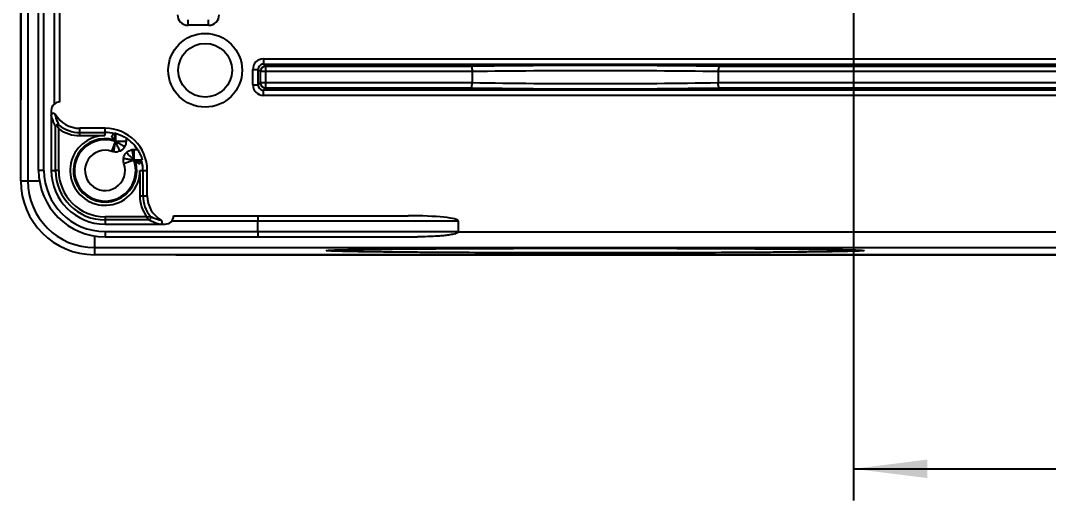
# Model space of a CAD drawing. Header units: millimetres. Extents: x 0 to 594, y 0 to 420.
# Drawn here: x 430.75 to 479.51, y 118.6 to 141.37 of the extents above; entities that cross this region are included whole.
import ezdxf

# ---------------------------------------------------------------- set-up
doc = ezdxf.new("R2010")
doc.units = ezdxf.units.MM
doc.header["$LTSCALE"] = 32.67
doc.layers.get('0').update_dxf_attribs({"linetype": 'CONTINUOUS'})
for name, color, linetype in [('DECKEL_ABOX_DXF_CONTINUOUS_LINE', 7, 'CONTINUOUS'), ('KASTEN_ABOX_DXF_CONTINUOUS_LINE', 7, 'CONTINUOUS'), ('M-490-925-01-6274_DXF_DIMENSION', 7, 'CONTINUOUS')]:
    doc.layers.add(name, color=color, linetype=linetype)
doc.styles.get("Standard").update_dxf_attribs({"font": 'txt', "width": 0.7})
doc.dimstyles.new('DIMSTYLE_2', dxfattribs={"dimtxt": 2.5, "dimasz": 3.5, "dimexe": 1.5, "dimexo": 0, "dimtad": 1, "dimdec": 3, "dimlfac": 2, "dimdsep": 46, "dimtxsty": 'Standard', "dimblk": '_FILLED', "dimblk1": '_FILLED', "dimblk2": '_FILLED', "dimcen": 0.09, "dimclrt": 5, "dimadec": 3, "dimazin": 2, "dimtp": 0.3, "dimtm": 0.3, "dimtfac": 1, "dimtdec": 3, "dimtofl": 0, "dimtmove": 0, "dimatfit": 3, "dimldrblk": '_FILLED', "dimfxl": 1, "dimtolj": 1, "dimarcsym": 0})

# ---------------------------------------------------------------- blocks, each defined once
blk = doc.blocks.new('_FILLED')
at = {"color": 0, "linetype": 'ByBlock'}
blk.add_solid([(0, 0), (-1, 0.125), (-1, -0.125)], dxfattribs=at)
blk = doc.blocks.new('*D25')
at = {"layer": 'M-490-925-01-6274_DXF_DIMENSION', "color": 2, "linetype": 'Continuous', "transparency": 16777216}
for p, q in [((470.26, 154.006), (470.26, 118.597)), ((516.26, 154.006), (516.26, 118.597)), ((470.26, 120.097), (493.26, 120.097)), ((516.26, 120.097), (493.26, 120.097))]:
    blk.add_line(p, q, dxfattribs=at)
at = {"layer": 'M-490-925-01-6274_DXF_DIMENSION', "color": 2, "linetype": 'Continuous', "transparency": 16777216, "xscale": 3.5, "yscale": 3.5, "zscale": 3.5, "rotation": 180}
blk.add_blockref('_FILLED', (470.26, 120.097), dxfattribs=at)
at = {"layer": 'M-490-925-01-6274_DXF_DIMENSION', "color": 2, "linetype": 'Continuous', "transparency": 16777216, "xscale": 3.5, "yscale": 3.5, "zscale": 3.5}
blk.add_blockref('_FILLED', (516.26, 120.097), dxfattribs=at)
at = {"layer": 'M-490-925-01-6274_DXF_DIMENSION', "color": 5, "linetype": 'Continuous', "transparency": 16777216, "insert": (493.26, 123.222), "char_height": 2.5, "width": 5.89286, "attachment_point": 2, "line_spacing_factor": 0.9}
blk.add_mtext('92', dxfattribs=at)

msp = doc.modelspace()

# ---------------------------------------------------------------- linework, layer by layer
at = {"layer": 'DECKEL_ABOX_DXF_CONTINUOUS_LINE', "color": 7, "linetype": 'Continuous'}
for centre, major_axis, start_param, end_param in [((690.18961, 180.25634), (0, 6063.48333), 1.56376236, 1.5778303), ((493.2599, 390.5241), (6083.17, 0), -1.57986245, -1.56173021)]:
    msp.add_ellipse(centre, major_axis=major_axis, ratio=0.04278665, start_param=start_param, end_param=end_param, dxfattribs=at)
at = {"layer": 'KASTEN_ABOX_DXF_CONTINUOUS_LINE', "color": 7, "linetype": 'Continuous'}
for p, q in [((430.7599, 133.75634), (430.7599, 226.75634)), ((431.09812, 179.84456), (431.09812, 133.75634)), ((431.6099, 134.25634), (431.61, 149.06664)), ((432.6099, 137.50634), (432.6099, 148.62901)), ((452.17362, 138.9427), (452.17362, 138.41999)), ((463.84618, 138.9427), (463.84618, 138.41999)), ((432.2099, 137.10634), (432.2099, 134.25634)), ((432.41123, 134.25634), (432.41123, 136.33073)), ((434.7599, 136.25634), (433.5599, 136.25634)), ((433.5599, 136.05501), (434.7599, 136.05501)), ((435.08517, 135.15354), (435.25557, 135.62359)), ((435.17321, 135.13044), (435.25558, 135.62358)), ((435.20535, 135.99898), (435.20535, 135.69344)), ((435.25557, 136.01669), (435.25557, 135.62359)), ((436.0365, 135.24371), (436.12714, 134.75202)), ((436.12715, 135.252), (436.12715, 134.75202)), ((436.12715, 134.75202), (436.52025, 134.75202)), ((436.197, 134.70179), (436.50263, 134.70179)), ((436.41151, 134.25634), (436.55857, 134.25634)), ((436.55857, 134.25634), (436.55857, 133.05634)), ((436.7599, 133.05634), (436.7599, 134.25634)), ((436.83429, 131.90767), (434.7599, 131.90767)), ((434.7599, 131.70634), (437.6099, 131.70634)), ((438.0099, 132.10634), (449.13257, 132.10634)), ((442.0099, 131.35634), (442.0099, 131.85634)), ((451.52426, 131.35634), (451.52426, 131.85634)), ((434.7599, 131.10634), (449.57322, 131.10645)), ((434.2599, 130.59456), (492.84812, 130.59456)), ((552.2599, 130.25634), (434.2599, 130.25634))]:
    msp.add_line(p, q, dxfattribs=at)
at = {"layer": 'KASTEN_ABOX_DXF_CONTINUOUS_LINE', "color": 9, "linetype": 'Continuous'}
for p, q in [((431.8599, 134.25634), (431.8599, 151.02071)), ((432.3599, 137.41859), (432.3599, 151.02071)), ((438.69595, 141.1427), (438.69595, 141.39254)), ((439.67385, 141.1427), (438.69595, 141.1427)), ((439.67385, 141.1427), (439.67385, 141.39254)), ((442.26817, 139.54776), (442.26817, 139.29792)), ((442.26817, 139.54776), (544.25163, 139.54776)), ((441.76848, 138.31461), (441.76848, 139.04807)), ((441.76848, 139.04807), (442.01832, 139.04807)), ((442.1237, 138.9427), (442.01832, 139.0482)), ((442.01832, 138.31439), (442.01832, 139.0482)), ((442.37354, 139.19254), (442.26821, 139.29792)), ((442.26821, 139.29792), (544.25159, 139.29792)), ((442.37354, 139.19254), (442.37354, 138.17014)), ((452.12029, 139.19254), (442.37354, 139.19254)), ((487.37029, 139.19254), (463.89951, 139.19254)), ((442.1237, 138.9427), (442.1237, 138.41999)), ((452.17362, 138.9427), (442.1237, 138.9427)), ((487.42362, 138.9427), (463.84618, 138.9427)), ((441.76848, 138.31461), (442.01832, 138.31461)), ((442.01832, 138.31439), (442.1237, 138.41999)), ((442.1237, 138.41999), (452.17362, 138.41999)), ((442.26817, 137.81492), (442.26817, 138.06477)), ((442.26821, 138.06477), (442.37354, 138.17014)), ((544.25159, 138.06477), (442.26821, 138.06477)), ((442.37354, 138.17014), (452.12029, 138.17014)), ((463.84618, 138.41999), (487.42362, 138.41999)), ((463.89951, 138.17014), (487.37029, 138.17014)), ((544.25163, 137.81492), (442.26817, 137.81492)), ((432.41123, 136.33073), (432.41055, 136.33217)), ((432.57473, 136.40798), (432.54876, 136.46817)), ((432.56123, 134.25634), (432.56123, 136.22893)), ((433.5599, 135.90501), (433.5599, 136.25634)), ((434.7599, 135.90501), (434.7599, 136.25634)), ((433.5599, 135.90501), (434.74259, 135.90669)), ((435.75555, 135.62359), (435.25557, 135.62359)), ((435.75555, 135.79345), (435.75555, 135.62359)), ((436.12715, 135.252), (436.29701, 135.252)), ((435.6571, 134.58161), (436.12715, 134.75202)), ((431.8599, 134.25634), (431.6099, 134.25634)), ((432.2099, 134.25634), (432.41123, 134.25634)), ((432.56123, 134.25634), (432.41123, 134.25634)), ((436.40857, 134.11702), (436.40857, 133.05634)), ((436.55857, 134.25634), (436.7599, 134.25634)), ((430.7599, 133.75634), (431.64984, 133.75634)), ((436.40857, 133.05634), (436.7599, 133.05634)), ((434.7599, 132.05767), (434.7599, 131.90767)), ((436.7326, 132.05767), (434.7599, 132.05767)), ((434.7599, 131.90767), (434.7599, 131.70634)), ((436.83429, 131.90767), (436.83557, 131.90707)), ((436.91154, 132.07117), (436.96216, 132.04924)), ((437.92215, 131.85634), (451.52426, 131.85634)), ((434.7599, 131.35634), (434.7599, 131.10634)), ((434.7599, 131.35634), (451.52426, 131.35634)), ((451.52426, 131.34454), (534.99553, 131.34454)), ((434.2599, 131.14628), (434.2599, 130.25634))]:
    msp.add_line(p, q, dxfattribs=at)
at = {"layer": 'KASTEN_ABOX_DXF_CONTINUOUS_LINE', "color": 7, "linetype": 'Continuous'}
for radius in [1.75, 1.27435]:
    msp.add_circle((439.5099, 139.00634), radius, dxfattribs=at)
at = {"layer": 'KASTEN_ABOX_DXF_CONTINUOUS_LINE', "color": 9, "linetype": 'Continuous'}
for centre, radius, start, end in [((438.69587, 141.64232), 0.49962, 179.991281, 270.008719), ((439.67392, 141.64232), 0.49962, 269.991674, 0.008326), ((442.2681, 139.04814), 0.49962, 89.991281, 180.008719), ((442.26768, 139.04856), 0.24936, 89.877915, 180.081791), ((458.0099, -253.59898), 392.83568, 89.1409578, 90.8590422), ((458.0099, -244.47725), 383.4636, 89.1279305, 90.8720695), ((442.2681, 138.31454), 0.49962, 179.991674, 270.008326), ((442.26768, 138.31412), 0.24936, 179.939501, 270.121682), ((442.37383, 138.42028), 0.25014, 180.066458, 269.933542), ((458.0099, 530.96166), 392.83567, 269.1409578, 270.8590422), ((458.0099, 521.83993), 383.4636, 269.1279305, 270.8720695), ((433.5599, 137.60634), 1.70133, 234.056438, 270), ((434.74255, 134.26317), 1.64352, 89.998757, 98.001869), ((434.7599, 134.25634), 0.95434, 70.072678, 19.927322), ((434.7599, 134.25634), 2.89999, 180, 270), ((434.7599, 134.25634), 2.19866, 180, 270), ((434.75978, 134.25647), 1.65468, 272.266219, 355.165706), ((434.76079, 134.25834), 1.65671, 247.398036, 255.674067), ((434.76018, 134.25843), 1.65663, 255.699583, 272.249729), ((438.1099, 133.05634), 1.70133, 180, 215.945626)]:
    msp.add_arc(centre, radius, start, end, dxfattribs=at)
at = {"layer": 'KASTEN_ABOX_DXF_CONTINUOUS_LINE', "color": 7, "linetype": 'Continuous'}
for centre, radius, start, end in [((442.37385, 138.94239), 0.25016, 90.070608, 179.929392), ((432.6099, 137.10634), 0.4, 90, 180), ((432.30987, 136.87151), 0.09997, 46.045686, 179.998156), ((433.5599, 137.60634), 1.35, 210.450114, 270), ((435.80493, 137.88625), 3.64254, 203.729845, 206.593892), ((435.94353, 137.95443), 3.797, 206.577574, 207.028241), ((432.51344, 136.33241), 0.0973, 50.95671, 61.835673), ((433.5599, 137.60634), 1.55133, 230.576505, 270), ((434.7599, 134.25634), 2, 0, 90), ((434.7599, 134.25634), 1.79867, 75.661193, 90), ((434.7599, 134.25634), 1.50455, 72.778599, 17.221401), ((434.7599, 134.25634), 1.45433, 70.072678, 19.927322), ((438.40182, 131.87843), 5.21506, 129.418933, 129.874922), ((432.24857, 133.5347), 3.66043, 39.109016, 39.859832), ((432.024, 133.34743), 3.95281, 36.406034, 39.161925), ((436.13912, 133.43117), 2.73232, 108.86674, 109.983617), ((434.7599, 134.25634), 1.8314, 32.933024, 57.066976), ((433.85132, 131.5209), 3.95225, 50.836621, 53.593773), ((434.02435, 131.72804), 3.68237, 50.140813, 50.888708), ((434.7599, 134.25634), 1.79867, 0, 14.326865), ((434.7599, 134.25634), 3.15, 180, 270), ((434.7599, 134.25634), 2.55, 180, 270), ((434.7599, 134.25634), 2.34867, 180, 270), ((433.10492, 134.25638), 3.30659, 357.584455, 359.999305), ((434.2599, 133.75634), 3.5, 180, 270), ((434.2599, 133.75634), 3.16178, 180, 270), ((438.1099, 133.05634), 1.55133, 180, 219.423497), ((438.1099, 133.05634), 1.35, 180, 239.549889), ((437.37507, 131.80634), 0.09999, 315.10589, 59.558475), ((437.6099, 132.10634), 0.4, 270, 360)]:
    msp.add_arc(centre, radius, start, end, dxfattribs=at)
msp.add_ellipse((449.13257, 131.85634), major_axis=(2.39169, 0), ratio=0.10452846, start_param=0, end_param=1.57079633, dxfattribs=at)
for points, knots in [([(452.12029, 139.19254), (452.12981, 139.19099), (452.14679, 139.16155), (452.16722, 139.08158), (452.17359, 139.00119), (452.17359, 138.9427)], [0, 0, 0, 0, 0.11080346, 0.32796055, 1, 1, 1, 1]), ([(463.89951, 139.19254), (463.88999, 139.19099), (463.87301, 139.16155), (463.85257, 139.08158), (463.84621, 139.00119), (463.84621, 138.9427)], [0, 0, 0, 0, 0.11080889, 0.32795556, 1, 1, 1, 1]), ([(452.12029, 138.17014), (452.12981, 138.1717), (452.14678, 138.20113), (452.16722, 138.2811), (452.17359, 138.36149), (452.17359, 138.41999)], [0, 0, 0, 0, 0.11080888, 0.32795554, 1, 1, 1, 1]), ([(463.89951, 138.17014), (463.88999, 138.1717), (463.87301, 138.20113), (463.85258, 138.2811), (463.84621, 138.36149), (463.84621, 138.41999)], [0, 0, 0, 0, 0.11080348, 0.32796056, 1, 1, 1, 1]), ([(432.41123, 136.33073), (432.4114, 136.35717), (432.42909, 136.39598), (432.46069, 136.4161), (432.47035, 136.42041)], [0, 0, 0, 0, 0.71421825, 1, 1, 1, 1]), ([(432.47035, 136.42041), (432.47813, 136.42403), (432.50718, 136.43347), (432.54019, 136.42846), (432.55937, 136.41819)], [0, 0, 0, 0, 0.28284663, 1, 1, 1, 1]), ([(435.20535, 135.99898), (435.20108, 135.99743), (435.18997, 135.98505), (435.14978, 135.95775), (435.11595, 135.92825), (435.09032, 135.90719)], [0, 0, 0, 0, 0.09254984, 0.32388926, 1, 1, 1, 1]), ([(435.25557, 136.01669), (435.2593, 136.01796), (435.27421, 136.00959), (435.30538, 136.00483), (435.35546, 135.98686), (435.45022, 135.95425), (435.58835, 135.89303), (435.69888, 135.83015), (435.75555, 135.79345)], [0, 0, 0, 0, 0.02149807, 0.08197909, 0.17883428, 0.30693657, 0.63148876, 1, 1, 1, 1]), ([(436.29701, 135.252), (436.33371, 135.19533), (436.39658, 135.08479), (436.4578, 134.94666), (436.49042, 134.85191), (436.50839, 134.80182), (436.51314, 134.77065), (436.52152, 134.75574), (436.52025, 134.75202)], [0, 0, 0, 0, 0.36851124, 0.69306343, 0.82116572, 0.91802091, 0.97850193, 1, 1, 1, 1]), ([(436.38439, 134.55471), (436.41154, 134.58721), (436.45583, 134.63126), (436.49546, 134.68233), (436.50254, 134.70179)], [0, 0, 0, 0, 0.67166858, 1, 1, 1, 1]), ([(436.88816, 131.92343), (436.91126, 131.93805), (436.946, 131.99005), (436.92889, 132.05006), (436.91154, 132.07117)], [0, 0, 0, 0, 0.50004869, 1, 1, 1, 1]), ([(441.9968, 132.10634), (441.99862, 132.10634), (441.99995, 132.097), (442.00423, 132.07655), (442.00653, 132.02276), (442.00946, 131.94776), (442.0099, 131.88821), (442.0099, 131.85634)], [0, 0, 0, 0, 0.02180317, 0.07920732, 0.29531289, 0.61917077, 1, 1, 1, 1]), ([(442.0099, 131.35634), (442.0099, 131.32447), (442.00946, 131.26492), (442.00653, 131.18993), (442.00423, 131.13613), (441.99995, 131.11568), (441.99862, 131.10634), (441.9968, 131.10634)], [0, 0, 0, 0, 0.38082923, 0.70468711, 0.92079268, 0.97819683, 1, 1, 1, 1]), ([(451.5216, 131.34454), (451.5014, 131.30918), (451.42036, 131.26946), (451.26586, 131.22279), (451.06006, 131.18582), (450.81406, 131.15658), (450.48372, 131.12978), (450.07009, 131.11169), (449.73884, 131.10698), (449.57322, 131.10645)], [0, 0, 0, 0, 0.06154251, 0.12404855, 0.24909967, 0.37421251, 0.49935163, 0.74966013, 1, 1, 1, 1]), ([(445.2599, 130.45269), (445.25989, 130.45793), (445.29016, 130.45761), (445.32479, 130.46609), (445.40404, 130.4688), (445.46101, 130.47244), (445.49528, 130.47398)], [0, 0, 0, 0, 0.06630904, 0.25437299, 0.56568942, 1, 1, 1, 1]), ([(470.7599, 130.45269), (470.75989, 130.44725), (470.72835, 130.44781), (470.69232, 130.43895), (470.60995, 130.43626), (470.50557, 130.43004), (470.36756, 130.42524), (470.12618, 130.41756), (469.75141, 130.40894), (469.2183, 130.39928), (468.57705, 130.39013), (467.83412, 130.3815), (466.99654, 130.37352), (466.07244, 130.36627), (464.69366, 130.35742), (462.82663, 130.34893), (460.46545, 130.3428), (458.0099, 130.34073), (455.55435, 130.3428), (453.19317, 130.34893), (451.32614, 130.35742), (449.94735, 130.36627), (449.02326, 130.37352), (448.18568, 130.3815), (447.44275, 130.39013), (446.8015, 130.39928), (446.26839, 130.40894), (445.89361, 130.41756), (445.65224, 130.42524), (445.51423, 130.43004), (445.40985, 130.43626), (445.32747, 130.43895), (445.29145, 130.44781), (445.25991, 130.44725), (445.2599, 130.45269)], [0, 0, 0, 0, 0.00064044, 0.00245941, 0.00547008, 0.00966933, 0.01505057, 0.02159914, 0.03812974, 0.05911027, 0.08433233, 0.11355988, 0.14650555, 0.18285789, 0.2222618, 0.30869071, 0.40247137, 0.5, 0.59752863, 0.69130929, 0.7777382, 0.81714211, 0.85349445, 0.88644012, 0.91566767, 0.94088973, 0.96187026, 0.97840086, 0.98494943, 0.99033066, 0.99452992, 0.99754059, 0.99935956, 1, 1, 1, 1]), ([(445.49528, 130.47398), (445.90964, 130.49253), (447.06168, 130.5101), (449.20967, 130.53615), (452.11326, 130.55266), (454.27962, 130.55962), (455.44965, 130.5617)], [0, 0, 0, 0, 0.12499457, 0.34714494, 0.64740253, 1, 1, 1, 1]), ([(455.44965, 130.5617), (455.66106, 130.56208), (456.51448, 130.56341), (457.36789, 130.56396), (458.0099, 130.56396)], [0, 0, 0, 0, 0.24772413, 1, 1, 1, 1]), ([(458.0099, 130.56396), (458.22458, 130.56396), (459.078, 130.56378), (459.93142, 130.56284), (460.57015, 130.5617)], [0, 0, 0, 0, 0.25155631, 1, 1, 1, 1]), ([(460.57015, 130.5617), (461.74018, 130.55962), (463.90654, 130.55266), (466.81013, 130.53615), (468.95812, 130.5101), (470.11016, 130.49253), (470.52452, 130.47398)], [0, 0, 0, 0, 0.35259746, 0.65285505, 0.87500542, 1, 1, 1, 1]), ([(470.52452, 130.47398), (470.55879, 130.47244), (470.61576, 130.4688), (470.69501, 130.46609), (470.72964, 130.45761), (470.75991, 130.45793), (470.7599, 130.45269)], [0, 0, 0, 0, 0.43431058, 0.74562701, 0.93369097, 1, 1, 1, 1])]:
    msp.add_open_spline(points, degree=3, knots=knots, dxfattribs=at)
at = {"layer": 'KASTEN_ABOX_DXF_CONTINUOUS_LINE', "color": 9, "linetype": 'Continuous'}
for points, knots in [([(432.41055, 136.33217), (432.3932, 136.36893), (432.3142, 136.54384), (432.24962, 136.72552), (432.2099, 136.8715)], [0, 0, 0, 0, 0.21178188, 1, 1, 1, 1]), ([(432.54876, 136.46817), (432.53542, 136.4999), (432.47573, 136.64806), (432.42675, 136.80067), (432.3961, 136.92218)], [0, 0, 0, 0, 0.21550546, 1, 1, 1, 1]), ([(434.51377, 135.89069), (434.16542, 135.84166), (433.4848, 135.49287), (432.99963, 134.47311), (433.22301, 133.36463), (433.79922, 132.8641), (434.12408, 132.72887)], [0, 0, 0, 0, 0.24995062, 0.49996257, 0.74998183, 1, 1, 1, 1]), ([(435.47228, 135.173), (435.4449, 135.22994), (435.39518, 135.33573), (435.3251, 135.47282), (435.28769, 135.56827), (435.25752, 135.61035), (435.2556, 135.62356)], [0, 0, 0, 0, 0.37909955, 0.70242619, 0.91988083, 1, 1, 1, 1]), ([(435.69202, 135.37965), (435.63691, 135.41044), (435.53547, 135.46833), (435.39934, 135.54014), (435.31381, 135.59673), (435.2648, 135.61378), (435.2556, 135.62355)], [0, 0, 0, 0, 0.3787731, 0.7019303, 0.91948496, 1, 1, 1, 1]), ([(435.76984, 135.10177), (435.81499, 135.05757), (435.89779, 134.97506), (436.0104, 134.87007), (436.0781, 134.79308), (436.12081, 134.76381), (436.12712, 134.75204)], [0, 0, 0, 0, 0.37909982, 0.7024266, 0.91988117, 1, 1, 1, 1]), ([(435.6337, 134.8326), (435.69599, 134.82243), (435.8111, 134.80259), (435.96355, 134.78147), (436.06324, 134.75742), (436.11513, 134.7581), (436.12711, 134.75204)], [0, 0, 0, 0, 0.37877325, 0.70193053, 0.91948514, 1, 1, 1, 1]), ([(436.73252, 132.05767), (436.75369, 132.05852), (436.81344, 132.06205), (436.87299, 132.06819), (436.91154, 132.07117)], [0, 0, 0, 0, 0.3539301, 1, 1, 1, 1]), ([(436.83429, 131.90767), (436.83093, 131.91212), (436.7982, 131.96298), (436.76291, 132.01201), (436.73252, 132.05767)], [0, 0, 0, 0, 0.09221543, 1, 1, 1, 1]), ([(436.83557, 131.90707), (436.87234, 131.88971), (437.04729, 131.81068), (437.22903, 131.74608), (437.37506, 131.70634)], [0, 0, 0, 0, 0.21177505, 1, 1, 1, 1]), ([(436.96216, 132.04924), (436.99448, 132.03554), (437.14568, 131.97414), (437.30154, 131.92387), (437.42574, 131.89255)], [0, 0, 0, 0, 0.21509621, 1, 1, 1, 1])]:
    msp.add_open_spline(points, degree=3, knots=knots, dxfattribs=at)
at = {"layer": 'KASTEN_ABOX_DXF_CONTINUOUS_LINE', "color": 7, "linetype": 'Continuous'}
for points in [[(432.37925, 136.94348), (432.38577, 136.93719), (432.39152, 136.92998), (432.3961, 136.92218)], [(435.17321, 135.13044), (435.20292, 135.12427), (435.1148, 135.147), (435.08517, 135.15354)], [(436.0365, 135.24371), (436.00647, 135.23939), (436.09706, 135.24805), (436.12715, 135.252)], [(436.83429, 131.90767), (436.853, 131.90788), (436.87236, 131.91342), (436.88816, 131.92343)]]:
    msp.add_open_spline(points, degree=3, dxfattribs=at)
at = {"layer": 'KASTEN_ABOX_DXF_CONTINUOUS_LINE', "color": 9, "linetype": 'Continuous'}
for points in [[(435.75555, 135.62359), (435.75555, 135.53956), (435.73279, 135.45312), (435.69202, 135.37965)], [(435.47228, 135.173), (435.3814, 135.12963), (435.27258, 135.11415), (435.17321, 135.13044)], [(435.69202, 135.37965), (435.6427, 135.29203), (435.56276, 135.21685), (435.47228, 135.173)], [(435.6337, 134.8326), (435.6502, 134.93179), (435.69973, 135.02971), (435.76984, 135.10177)], [(435.76984, 135.10177), (435.8405, 135.17351), (435.93753, 135.22516), (436.0365, 135.24371)], [(435.6571, 134.58161), (435.62847, 134.66061), (435.6204, 134.74963), (435.6337, 134.8326)]]:
    msp.add_open_spline(points, degree=3, dxfattribs=at)

# ---------------------------------------------------------------- dimensions: what is measured, and where the dimension line sits
at = {"layer": 'M-490-925-01-6274_DXF_DIMENSION', "color": 2, "linetype": 'Continuous'}
dim = msp.add_linear_dim(base=(470.2599, 120.09722), p1=(516.2599, 154.00634), p2=(470.2599, 154.00634), angle=180, dimstyle='DIMSTYLE_2', dxfattribs=at)
dim.commit()
dim.dimension.update_dxf_attribs({"geometry": '*D25', "text_midpoint": (492.90275, 120.09722), "dimtype": 160})

doc.saveas('drawing.dxf')
